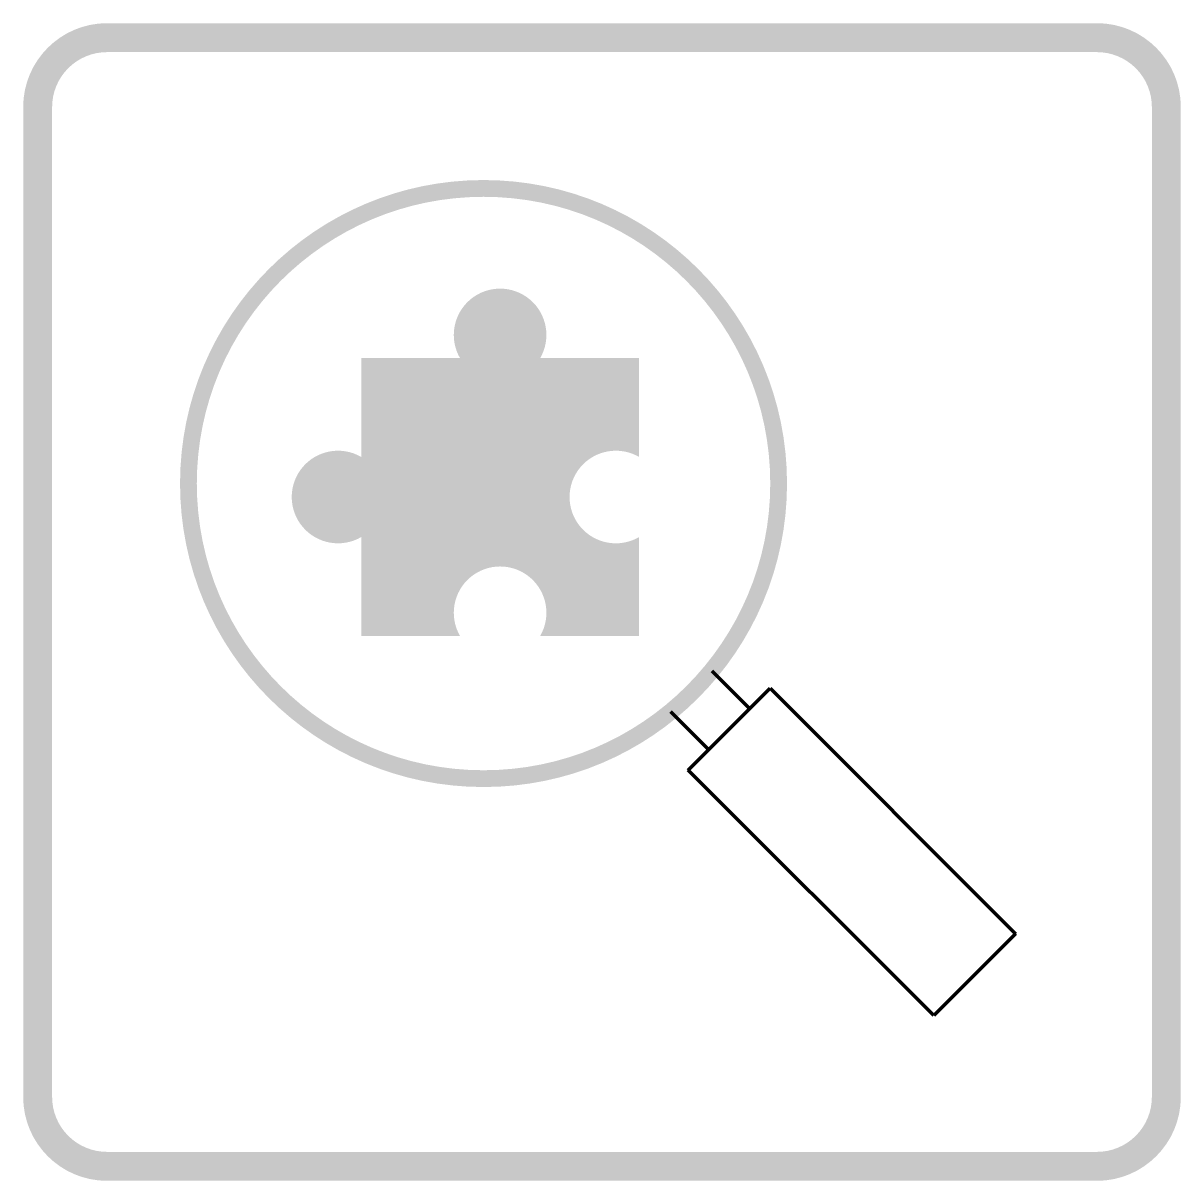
# Model space of a CAD drawing. Header units: millimetres. Extents: x -100 to 100, y -100 to 100.
import ezdxf

# ---------------------------------------------------------------- set-up
doc = ezdxf.new("R2010")
doc.units = ezdxf.units.MM
doc.layers.get('0').update_dxf_attribs({"color": 178, "lineweight": 25, "true_color": 0x000000})

msp = doc.modelspace()

# ---------------------------------------------------------------- hatches: boundary and pattern name
h = msp.add_hatch(color=256)
edge = h.paths.add_edge_path(flags=0)
edge.add_line((100, -85.50000000000003), (100, 85.49999999999997))
edge.add_arc((85.49999999999997, 85.49999999999997), 14.5, 0, 90)
edge.add_line((85.49999999999997, 99.99999999999997), (-85.50000000000003, 100))
edge.add_arc((-85.50000000000003, 85.49999999999997), 14.5, 90, 180)
edge.add_line((-100, 85.49999999999997), (-100, -85.50000000000003))
edge.add_arc((-85.50000000000003, -85.50000000000003), 14.5, 180, 270)
edge.add_line((-85.50000000000003, -100), (85.49999999999997, -100))
edge.add_arc((85.49999999999997, -85.50000000000003), 14.5, 270, 360)
edge = h.paths.add_edge_path(flags=0)
edge.add_arc((-85.50000000000003, 85.49999999999997), 9.5, 90.00000000000001, 180)
edge.add_line((-95.00000000000003, 85.49999999999997), (-95.00000000000003, -85.50000000000003))
edge.add_arc((-85.50000000000003, -85.50000000000003), 9.5, 180, 270)
edge.add_line((-85.50000000000003, -95.00000000000003), (85.49999999999997, -95.00000000000003))
edge.add_arc((85.49999999999997, -85.50000000000003), 9.5, 270, 360)
edge.add_line((94.99999999999997, -85.50000000000003), (94.99999999999997, 85.49999999999997))
edge.add_arc((85.49999999999997, 85.49999999999997), 9.5, 0, 90.00000000000001)
edge.add_line((85.49999999999997, 94.99999999999997), (-85.50000000000003, 94.99999999999997))
h = msp.add_hatch(color=256)
edge = h.paths.add_edge_path(flags=0)
edge.add_arc((-20.46684320916165, 20.46684320916166), 52.43319939758823, 0, 360)
edge = h.paths.add_edge_path(flags=0)
edge.add_arc((-20.46684320916165, 20.46684320916166), 49.53535670859466, 0, 360)
h = msp.add_hatch(color=256)
edge = h.paths.add_edge_path(flags=0)
edge.add_line((6.395160436476544, 42.13838928002639), (6.395160436476544, 25.06659251030188))
edge.add_arc((2.395160436476544, 18.13838928002638), 8, 60, 300.0000000000001)
edge.add_line((6.395160436476557, 11.21018604975088), (6.395160436476544, -5.861610719973635))
edge.add_line((6.395160436476544, -5.861610719973633), (-10.67663633324793, -5.861610719973633))
edge.add_arc((-17.60483956352346, -1.861610719973619), 8, 330, 570.0000000000001)
edge.add_line((-24.53304279379896, -5.861610719973632), (-41.60483956352346, -5.861610719973633))
edge.add_line((-41.60483956352346, -5.861610719973633), (-41.60483956352346, 11.21018604975087))
edge.add_arc((-45.60483956352346, 18.13838928002638), 8, 60, 300.0000000000001, ccw=False)
edge.add_line((-41.60483956352346, 25.06659251030189), (-41.60483956352346, 42.13838928002639))
edge.add_line((-41.60483956352346, 42.13838928002639), (-24.53304279379898, 42.13838928002639))
edge.add_arc((-17.60483956352346, 46.13838928002637), 8, -30.000000000000114, 210.0000000000001, ccw=False)
edge.add_line((-10.67663633324795, 42.13838928002637), (6.395160436476544, 42.13838928002639))

# ---------------------------------------------------------------- linework, layer by layer
at = {"lineweight": 200}
for p, q in [((18.95044093278938, -11.87937312092392), (25.49509756796391, -18.42402975609845)), ((14.88849585016573, -29.03063147389666), (29.03063147389668, -14.88849585016571)), ((29.03063147389668, -14.88849585016571), (71.45703834508953, -57.31490272135856)), ((18.42402975609843, -25.49509756796392), (11.8793731209239, -18.95044093278939)), ((57.31490272135852, -71.45703834508952), (14.88849585016573, -29.03063147389666)), ((71.45703834508953, -57.31490272135856), (57.31490272135852, -71.45703834508952)), ((67.92150443915676, -60.85043662729133), (60.85043662729129, -67.92150443915675))]:
    msp.add_line(p, q, dxfattribs=at)

doc.saveas('drawing.dxf')
